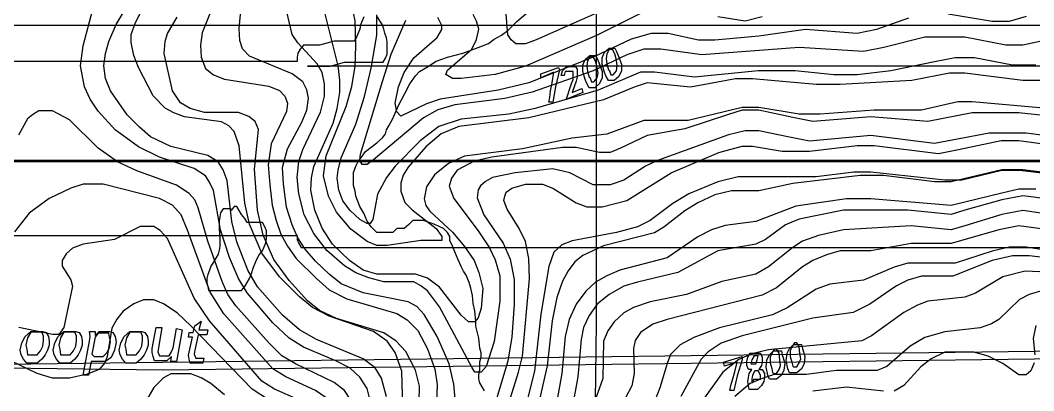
# Model space of a CAD drawing. Extents: x -0.49 to 6.91, y -0.57 to 8.11.
# Drawn here: x 0.943 to 1.607, y 1.426 to 1.669 of the extents above; entities that cross this region are included whole.
import ezdxf

# ---------------------------------------------------------------- set-up
doc = ezdxf.new("R2010")
doc.units = 0
for name, color, linetype in [('Elevations', 7, 'CONTINUOUS'), ('Grid', 7, 'CONTINUOUS'), ('Labels', 7, 'CONTINUOUS'), ('topo', 7, 'CONTINUOUS'), ('topo_grid', 7, 'CONTINUOUS'), ('water', 7, 'CONTINUOUS'), ('white', 7, 'CONTINUOUS')]:
    doc.layers.add(name, color=color, linetype=linetype)

msp = doc.modelspace()

# ---------------------------------------------------------------- linework, layer by layer
at = {"layer": 'Elevations', "color": 1}
for points in [[(1.333794, 1.648403), (1.334847, 1.645757), (1.336956, 1.639936), (1.336956, 1.635703), (1.335374, 1.631999), (1.33221, 1.629353), (1.330627, 1.629353), (1.328519, 1.629353), (1.326936, 1.631999), (1.325881, 1.634645), (1.324299, 1.639936), (1.324299, 1.64417), (1.325881, 1.647874), (1.329045, 1.65052), (1.330627, 1.65052), (1.332736, 1.65052)], [(1.330103, 1.63311), (1.331159, 1.63311), (1.331685, 1.63311), (1.333794, 1.635756), (1.33432, 1.638931), (1.333794, 1.642635), (1.332738, 1.646869), (1.331156, 1.649514), (1.329047, 1.649514), (1.327465, 1.646869), (1.326939, 1.643694), (1.327465, 1.639989), (1.328518, 1.636285), (1.329045, 1.636285)], [(1.32114, 1.643667), (1.322193, 1.641021), (1.324302, 1.6352), (1.324302, 1.630967), (1.32272, 1.627263), (1.319556, 1.624617), (1.317973, 1.624617), (1.315865, 1.624617), (1.314283, 1.627263), (1.313227, 1.629909), (1.311645, 1.6352), (1.311645, 1.639434), (1.313227, 1.643138), (1.316391, 1.645784), (1.317973, 1.645784), (1.320082, 1.645784)], [(1.317449, 1.628374), (1.318505, 1.628374), (1.319031, 1.628374), (1.32114, 1.63102), (1.321667, 1.634195), (1.32114, 1.637899), (1.320084, 1.642133), (1.318502, 1.644778), (1.316393, 1.644778), (1.314811, 1.642133), (1.314285, 1.638958), (1.314811, 1.635253), (1.315864, 1.631549), (1.316391, 1.631549)], [(1.296359, 1.636285), (1.293724, 1.625173), (1.292142, 1.615119), (1.289504, 1.615119), (1.29003, 1.618294), (1.290557, 1.622527), (1.291612, 1.627819), (1.292666, 1.634698), (1.28423, 1.630994), (1.28423, 1.633639), (1.29583, 1.637873)], [(1.307959, 1.636814), (1.307959, 1.634169), (1.307959, 1.631523), (1.307432, 1.628877), (1.304797, 1.621469), (1.311123, 1.624114), (1.31165, 1.621469), (1.301632, 1.617235), (1.301105, 1.617235), (1.304269, 1.627289), (1.305324, 1.629935), (1.305324, 1.632581), (1.305324, 1.635227), (1.303742, 1.635227), (1.301633, 1.635227), (1.300051, 1.635227), (1.299525, 1.632581), (1.297416, 1.632581), (1.298472, 1.635756), (1.301107, 1.638402), (1.303216, 1.638402), (1.305324, 1.638402), (1.306906, 1.638402)], [(1.455063, 1.456501), (1.45559, 1.453855), (1.457172, 1.448563), (1.456645, 1.443801), (1.455063, 1.440626), (1.4519, 1.43798), (1.450318, 1.43798), (1.448209, 1.43798), (1.447153, 1.43798), (1.4461, 1.440626), (1.445045, 1.445918), (1.445574, 1.45068), (1.447156, 1.453855), (1.449794, 1.456501), (1.451903, 1.456501), (1.453485, 1.456501)], [(1.44979, 1.441737), (1.450846, 1.441737), (1.451899, 1.441737), (1.453481, 1.444383), (1.454537, 1.447029), (1.45401, 1.450733), (1.453481, 1.454966), (1.451899, 1.457612), (1.450316, 1.457612), (1.448734, 1.454966), (1.447681, 1.45232), (1.447681, 1.448616), (1.448734, 1.444912), (1.449261, 1.442266)], [(1.416047, 1.446473), (1.412883, 1.43589), (1.410774, 1.426365), (1.408139, 1.426365), (1.408665, 1.42954), (1.409721, 1.433244), (1.411301, 1.438536), (1.412883, 1.444886), (1.404447, 1.44224), (1.40392, 1.444886), (1.416048, 1.44859)], [(1.429228, 1.448061), (1.429228, 1.445415), (1.428702, 1.442769), (1.427119, 1.440123), (1.429228, 1.440123), (1.43081, 1.437477), (1.43081, 1.434831), (1.430284, 1.432186), (1.428702, 1.42954), (1.426066, 1.426894), (1.423958, 1.426894), (1.422375, 1.426894), (1.420793, 1.426894), (1.420267, 1.42954), (1.41974, 1.432186), (1.420267, 1.434831), (1.420793, 1.437477), (1.422375, 1.440123), (1.420267, 1.440123), (1.419214, 1.442769), (1.419214, 1.445415), (1.41974, 1.448061), (1.421322, 1.450706), (1.423431, 1.450706), (1.425013, 1.450706), (1.427122, 1.450706), (1.428178, 1.450706)], [(1.422901, 1.443827), (1.42501, 1.443827), (1.426063, 1.446473), (1.426589, 1.449119), (1.425536, 1.449119), (1.423954, 1.449119), (1.422372, 1.446473), (1.421845, 1.443827)], [(1.441882, 1.452268), (1.442409, 1.449622), (1.443991, 1.44433), (1.443464, 1.439568), (1.441882, 1.436393), (1.438719, 1.433747), (1.437137, 1.433747), (1.435028, 1.433747), (1.433975, 1.433747), (1.432919, 1.436393), (1.431866, 1.441684), (1.432393, 1.446447), (1.433975, 1.449622), (1.43661, 1.452268), (1.438719, 1.452268), (1.440301, 1.452268)], [(1.436609, 1.437504), (1.437665, 1.437504), (1.438718, 1.437504), (1.4403, 1.44015), (1.441353, 1.442795), (1.440826, 1.4465), (1.4403, 1.450733), (1.438718, 1.453379), (1.437135, 1.453379), (1.435553, 1.450733), (1.4345, 1.448087), (1.4345, 1.444383), (1.435553, 1.440679), (1.43608, 1.438033)], [(1.423955, 1.433826), (1.425537, 1.433826), (1.427119, 1.433826), (1.428172, 1.433826), (1.428172, 1.433826), (1.428172, 1.436472), (1.42659, 1.439118), (1.424481, 1.439118), (1.422899, 1.436472), (1.422373, 1.433826), (1.422373, 1.43118)]]:
    msp.add_lwpolyline(points, close=True, dxfattribs=at)
at = {"layer": 'Grid', "color": 1}
for points in [[(0.828681, 1.442266), (0.829737, 1.649991), (0.83079, 1.858244), (0.832372, 2.065995), (0.833425, 2.274249), (1.039583, 2.274249), (1.24574, 2.274249), (1.451897, 2.274249), (1.658054, 2.274249), (1.658581, 2.067556), (1.658581, 1.860864), (1.659107, 1.654198), (1.659636, 1.447505), (1.451897, 1.444859), (1.244158, 1.442213), (1.036419, 1.439568)], [(0.827627, 0.610258), (0.827627, 0.817982), (0.828154, 1.026262), (0.82868, 1.233986), (0.82868, 1.442266), (1.036419, 1.444912), (1.244158, 1.447558), (1.451897, 1.450204), (1.659636, 1.45285), (1.660163, 1.245654), (1.660689, 1.038433), (1.661216, 0.830708), (1.661742, 0.623487), (1.452949, 0.620312), (1.244682, 0.617137), (1.035889, 0.614491)]]:
    msp.add_lwpolyline(points, close=True, dxfattribs=at)
at = {"layer": 'Labels', "color": 6}
for points in [[(1.061731, 1.471794), (1.060149, 1.465973), (1.065948, 1.465973), (1.065422, 1.462798), (1.059622, 1.462798), (1.057513, 1.452744), (1.056987, 1.450098), (1.05804, 1.447452), (1.060149, 1.447452), (1.063312, 1.447452), (1.062785, 1.444277), (1.061203, 1.444277), (1.05804, 1.444277), (1.055931, 1.444277), (1.054349, 1.444277), (1.053822, 1.446923), (1.053296, 1.449569), (1.053296, 1.449569), (1.055934, 1.46121), (1.053296, 1.46121), (1.053822, 1.464385), (1.05646, 1.464385), (1.057513, 1.468619)], [(0.959968, 1.464412), (0.96155, 1.461766), (0.962077, 1.458591), (0.962077, 1.455945), (0.961021, 1.45277), (0.959439, 1.449595), (0.95733, 1.446949), (0.954167, 1.444304), (0.950476, 1.444304), (0.947313, 1.444304), (0.945204, 1.446949), (0.943622, 1.449595), (0.943096, 1.45277), (0.944149, 1.457533), (0.946257, 1.461766), (0.949948, 1.464941), (0.954693, 1.464941), (0.957857, 1.464941)], [(0.947841, 1.449648), (0.949423, 1.449648), (0.951005, 1.449648), (0.954168, 1.449648), (0.956277, 1.452294), (0.957859, 1.455469), (0.958386, 1.459173), (0.958386, 1.461819), (0.95733, 1.464465), (0.955748, 1.464465), (0.954166, 1.464465), (0.952057, 1.464465), (0.949948, 1.464465), (0.947839, 1.460761), (0.946786, 1.455998), (0.947313, 1.453352)], [(0.981585, 1.464412), (0.983167, 1.461766), (0.983694, 1.458591), (0.983694, 1.455945), (0.982638, 1.45277), (0.981056, 1.449595), (0.978947, 1.446949), (0.975784, 1.444304), (0.972093, 1.444304), (0.96893, 1.444304), (0.966821, 1.446949), (0.965239, 1.449595), (0.964713, 1.45277), (0.965768, 1.457533), (0.967877, 1.461766), (0.971567, 1.464941), (0.976312, 1.464941), (0.979476, 1.464941)], [(0.969458, 1.449648), (0.97104, 1.449648), (0.972622, 1.449648), (0.975785, 1.449648), (0.977894, 1.452294), (0.979476, 1.455469), (0.980003, 1.459173), (0.980003, 1.461819), (0.978947, 1.464465), (0.977367, 1.464465), (0.975785, 1.464465), (0.973676, 1.464465), (0.971568, 1.464465), (0.969459, 1.460761), (0.968403, 1.455998), (0.96893, 1.453352)], [(1.003729, 1.464412), (1.005311, 1.461766), (1.005838, 1.458062), (1.004782, 1.45277), (1.002673, 1.448008), (0.998982, 1.445362), (0.994237, 1.445362), (0.991599, 1.445362), (0.990017, 1.445362), (0.989491, 1.445362), (0.987908, 1.436366), (0.984221, 1.436366), (0.988439, 1.458591), (0.988965, 1.461766), (0.988439, 1.464941), (0.991602, 1.464941), (0.992128, 1.464941), (0.992128, 1.462295), (0.994766, 1.464941), (0.997929, 1.464941), (1.00162, 1.464941)], [(0.991602, 1.44859), (0.993711, 1.44859), (0.997402, 1.44859), (1.000037, 1.451236), (1.001619, 1.454411), (1.002146, 1.458644), (1.001619, 1.46129), (1.001093, 1.463936), (0.99951, 1.463936), (0.996875, 1.463936), (0.99424, 1.463936), (0.992131, 1.46129), (0.990022, 1.450177)], [(1.024819, 1.464412), (1.026401, 1.461766), (1.026928, 1.458591), (1.026928, 1.455945), (1.025872, 1.45277), (1.02429, 1.449595), (1.022181, 1.446949), (1.019017, 1.444304), (1.015326, 1.444304), (1.012163, 1.444304), (1.010055, 1.446949), (1.008472, 1.449595), (1.007946, 1.45277), (1.009002, 1.457533), (1.01111, 1.461766), (1.014801, 1.464941), (1.019546, 1.464941), (1.02271, 1.464941)], [(1.012692, 1.449648), (1.014274, 1.449648), (1.015856, 1.449648), (1.019019, 1.449648), (1.021128, 1.452294), (1.02271, 1.455469), (1.023237, 1.459173), (1.023237, 1.461819), (1.022184, 1.464465), (1.020601, 1.464465), (1.019019, 1.464465), (1.01691, 1.464465), (1.014802, 1.464465), (1.012693, 1.460761), (1.01164, 1.455998), (1.012166, 1.453352)], [(1.049077, 1.465973), (1.045386, 1.445335), (1.041695, 1.445335), (1.042222, 1.44851), (1.039058, 1.445865), (1.034835, 1.445865), (1.032727, 1.445865), (1.031145, 1.445865), (1.030089, 1.44851), (1.029563, 1.451156), (1.029563, 1.453802), (1.032198, 1.46756), (1.035889, 1.46756), (1.03378, 1.454331), (1.033254, 1.451685), (1.034312, 1.44904), (1.036947, 1.44904), (1.039056, 1.44904), (1.040638, 1.44904), (1.04222, 1.451685), (1.043276, 1.454331), (1.045385, 1.467031)]]:
    msp.add_lwpolyline(points, close=True, dxfattribs=at)
at = {"layer": 'topo', "color": 2}
for points in [[(1.075966, 1.695234), (1.062253, 1.660442), (1.0612, 1.652504), (1.061726, 1.644567), (1.064361, 1.637158), (1.069634, 1.632925), (1.07702, 1.630279), (1.106018, 1.625517), (1.112872, 1.622871), (1.116563, 1.619167), (1.118145, 1.614404), (1.117619, 1.609113), (1.107601, 1.587946), (1.105492, 1.574188), (1.106548, 1.560958), (1.10813, 1.547729), (1.110768, 1.537675), (1.113931, 1.528679), (1.118149, 1.520742), (1.123949, 1.512804), (1.13713, 1.499575), (1.145566, 1.492167), (1.157165, 1.486346), (1.189854, 1.476821), (1.196708, 1.472588), (1.203563, 1.465708), (1.20989, 1.453538), (1.214635, 1.440308), (1.216217, 1.430254), (1.215691, 1.411204)], [(1.635387, 1.60398), (1.597421, 1.608213), (1.581604, 1.608213), (1.566841, 1.608213), (1.537842, 1.602392), (1.500408, 1.605567), (1.462446, 1.602392), (1.449265, 1.605038), (1.427116, 1.6098), (1.416044, 1.6098), (1.407081, 1.607155), (1.37861, 1.59763), (1.353829, 1.593396), (1.33643, 1.58493), (1.329576, 1.582284), (1.322722, 1.582284), (1.307432, 1.585459), (1.298469, 1.585459), (1.252071, 1.579109), (1.240467, 1.576463), (1.229395, 1.570642), (1.225704, 1.56535), (1.224122, 1.560059), (1.227285, 1.552121), (1.243102, 1.530955), (1.250484, 1.519842), (1.254175, 1.511905), (1.257342, 1.501321), (1.257342, 1.484917), (1.253647, 1.458459), (1.248375, 1.442055), (1.245211, 1.43835), (1.243102, 1.43835), (1.240993, 1.43835), (1.238884, 1.441525), (1.217796, 1.481054), (1.209886, 1.491638), (1.205668, 1.494813), (1.200923, 1.497458), (1.181415, 1.497458), (1.171397, 1.500104), (1.162961, 1.503279), (1.15558, 1.508042), (1.143981, 1.518096), (1.135545, 1.529208), (1.129218, 1.541379), (1.125527, 1.555138), (1.124472, 1.565721), (1.125527, 1.576304), (1.128163, 1.584242), (1.139762, 1.608583), (1.1424, 1.619167), (1.1424, 1.627104), (1.140817, 1.634513), (1.137654, 1.640333), (1.125, 1.654092), (1.121309, 1.659383), (1.114455, 1.688382)], [(1.628533, 1.609986), (1.566841, 1.615277), (1.55735, 1.615277), (1.533624, 1.609986), (1.502517, 1.609986), (1.467191, 1.60734), (1.453483, 1.60734), (1.427116, 1.611573), (1.416044, 1.611573), (1.380719, 1.603106), (1.35172, 1.603106), (1.327467, 1.594111), (1.304796, 1.591465), (1.272106, 1.584586), (1.23414, 1.579823), (1.223596, 1.575061), (1.214632, 1.567652), (1.20936, 1.559715), (1.207778, 1.551777), (1.208833, 1.547544), (1.211469, 1.54384), (1.226232, 1.530081), (1.23414, 1.520556), (1.240467, 1.511561), (1.243631, 1.503623), (1.246266, 1.49304), (1.245213, 1.48034), (1.243104, 1.47399), (1.240993, 1.471344), (1.238884, 1.471344), (1.236773, 1.471344), (1.232028, 1.475577), (1.217793, 1.494098), (1.209884, 1.499919), (1.201975, 1.502565), (1.185631, 1.502565), (1.176668, 1.502565), (1.167705, 1.505211), (1.158741, 1.511561), (1.147669, 1.522144), (1.140815, 1.532727), (1.13607, 1.544369), (1.133432, 1.557598), (1.133958, 1.565536), (1.135541, 1.572944), (1.148195, 1.601413), (1.15083, 1.610938), (1.152412, 1.621521), (1.152412, 1.629459), (1.151359, 1.638984), (1.139232, 1.688038)], [(1.172981, 1.417157), (1.170346, 1.427741), (1.165601, 1.435149), (1.159274, 1.44097), (1.149783, 1.445732), (1.128694, 1.454728), (1.119203, 1.460549), (1.108658, 1.470603), (1.091786, 1.490182), (1.085987, 1.499707), (1.080187, 1.513466), (1.074387, 1.531457), (1.069642, 1.557386), (1.067006, 1.562678), (1.064371, 1.566911), (1.056989, 1.571674), (1.034318, 1.579082), (1.020605, 1.585961), (1.005315, 1.597074), (0.994243, 1.609245), (0.98897, 1.617182), (0.98528, 1.62512), (0.982642, 1.638878), (0.984224, 1.652107), (0.990551, 1.67592)], [(1.183001, 1.422158), (1.179837, 1.434329), (1.175619, 1.441208), (1.16771, 1.447029), (1.13713, 1.459729), (1.126058, 1.466079), (1.114986, 1.475604), (1.098641, 1.494125), (1.092314, 1.505237), (1.084933, 1.523758), (1.081769, 1.536987), (1.078607, 1.563869), (1.075969, 1.570748), (1.072806, 1.57604), (1.065951, 1.580273), (1.041698, 1.586094), (1.028513, 1.592444), (1.021132, 1.598794), (1.013223, 1.606731), (1.002151, 1.622606), (0.998986, 1.630544), (0.997933, 1.63901), (0.998986, 1.646948), (1.001095, 1.654885), (1.00584, 1.665998), (1.014276, 1.679756)], [(1.19407, 1.407315), (1.193014, 1.438959), (1.188796, 1.45113), (1.183524, 1.458538), (1.174561, 1.464888), (1.145562, 1.474942), (1.13449, 1.480763), (1.126054, 1.487642), (1.112873, 1.500871), (1.101274, 1.516217), (1.093365, 1.535267), (1.090201, 1.549026), (1.086511, 1.586438), (1.083347, 1.595963), (1.079657, 1.599667), (1.074911, 1.602313), (1.050658, 1.605488), (1.043804, 1.608134), (1.038, 1.611309), (1.030091, 1.619246), (1.020601, 1.637767), (1.017437, 1.645704), (1.015855, 1.654171), (1.015855, 1.659463), (1.018493, 1.6674), (1.022711, 1.675338)], [(1.229394, 1.406706), (1.227291, 1.430519), (1.224123, 1.443748), (1.216214, 1.46174), (1.207778, 1.476027), (1.203033, 1.481319), (1.197233, 1.484494), (1.167708, 1.490315), (1.153472, 1.496135), (1.145562, 1.502485), (1.136599, 1.510952), (1.129746, 1.51889), (1.125001, 1.526298), (1.121309, 1.534765), (1.117619, 1.546406), (1.11551, 1.561752), (1.114983, 1.572335), (1.118147, 1.584506), (1.127637, 1.601969), (1.130801, 1.609906), (1.131854, 1.617844), (1.130801, 1.623135), (1.128163, 1.628427), (1.121309, 1.633719), (1.093365, 1.64536), (1.088621, 1.650123), (1.087039, 1.655415), (1.086512, 1.663352), (1.088094, 1.679227)], [(1.623783, 1.629274), (1.600057, 1.629274), (1.562095, 1.634036), (1.552078, 1.634036), (1.527297, 1.629274), (1.480373, 1.626628), (1.464555, 1.626628), (1.422898, 1.630332), (1.411826, 1.630332), (1.382301, 1.62504), (1.353829, 1.627686), (1.345393, 1.62504), (1.325358, 1.616574), (1.276324, 1.604932), (1.230449, 1.599111), (1.21885, 1.594349), (1.208832, 1.585882), (1.197233, 1.572653), (1.19407, 1.567361), (1.192488, 1.56207), (1.192488, 1.556778), (1.195123, 1.54937), (1.199868, 1.544607), (1.215686, 1.532436), (1.219376, 1.527145), (1.219376, 1.524499), (1.205668, 1.524499), (1.183524, 1.521324), (1.17667, 1.521324), (1.170343, 1.52397), (1.159798, 1.531907), (1.150307, 1.54302), (1.145035, 1.553603), (1.141871, 1.566832), (1.143453, 1.580061), (1.156634, 1.612235), (1.160325, 1.625464), (1.162434, 1.638693), (1.16296, 1.651922), (1.162434, 1.668326), (1.160325, 1.67891)], [(1.356465, 1.67674), (1.320613, 1.658748), (1.274215, 1.63864), (1.254175, 1.633348), (1.232031, 1.630703), (1.226231, 1.630703), (1.222013, 1.633348), (1.223069, 1.635994), (1.238886, 1.649753), (1.24205, 1.656103), (1.243632, 1.662982), (1.24205, 1.668273), (1.239941, 1.672507)], [(1.320612, 1.673433), (1.281069, 1.65597), (1.274215, 1.653324), (1.267887, 1.653324), (1.264723, 1.65597), (1.262614, 1.659145), (1.261032, 1.678195)], [(1.20409, 1.400065), (1.204616, 1.429064), (1.201981, 1.439647), (1.195654, 1.451818), (1.189327, 1.458697), (1.181418, 1.463989), (1.150311, 1.473514), (1.139239, 1.478805), (1.13133, 1.485155), (1.119204, 1.498384), (1.109186, 1.512143), (1.102332, 1.528018), (1.098641, 1.544422), (1.096533, 1.571304), (1.099168, 1.597233), (1.097059, 1.602524), (1.092841, 1.605699), (1.085987, 1.608345), (1.063843, 1.608345), (1.054353, 1.610991), (1.048026, 1.614695), (1.042753, 1.622633), (1.037476, 1.646974), (1.038002, 1.654912), (1.039585, 1.660204), (1.045916, 1.670787)], [(1.608492, 1.63946), (1.593203, 1.63946), (1.568422, 1.644223), (1.555768, 1.644223), (1.54206, 1.641577), (1.513588, 1.635756), (1.491444, 1.63311), (1.476154, 1.63311), (1.450846, 1.635756), (1.426589, 1.635756), (1.384936, 1.631523), (1.358574, 1.634698), (1.349611, 1.634698), (1.321667, 1.623056), (1.280542, 1.610885), (1.263143, 1.607181), (1.232031, 1.604006), (1.217268, 1.599244), (1.205141, 1.589719), (1.188797, 1.573314), (1.182997, 1.565906), (1.177197, 1.554794), (1.174034, 1.538389), (1.172452, 1.535744), (1.170343, 1.535744), (1.165598, 1.538389), (1.159271, 1.54421), (1.154526, 1.55056), (1.151888, 1.557439), (1.150835, 1.565377), (1.151362, 1.570669), (1.15347, 1.578606), (1.16296, 1.600831), (1.16876, 1.618823), (1.172978, 1.637344), (1.17667, 1.659039), (1.17667, 1.672269)], [(1.61219, 1.655124), (1.600063, 1.652478), (1.588991, 1.652478), (1.562102, 1.657769), (1.548921, 1.657769), (1.53574, 1.657769), (1.50885, 1.65089), (1.495669, 1.648244), (1.453489, 1.65089), (1.389688, 1.646128), (1.362799, 1.649832), (1.35172, 1.649832), (1.340647, 1.646128), (1.318503, 1.635544), (1.278433, 1.621786), (1.260506, 1.617553), (1.227813, 1.613319), (1.216741, 1.610144), (1.20725, 1.604853), (1.174561, 1.577442), (1.170343, 1.574267), (1.167179, 1.574267), (1.165597, 1.576913), (1.166123, 1.581146), (1.180359, 1.628586), (1.186158, 1.646578), (1.195649, 1.668803)], [(1.52519, 1.670099), (1.5041, 1.662691), (1.491446, 1.660045), (1.457702, 1.662691), (1.427118, 1.658457), (1.398119, 1.655811), (1.387574, 1.655811), (1.367539, 1.660045), (1.356467, 1.660045), (1.343286, 1.656341), (1.318505, 1.644699), (1.276326, 1.627766), (1.25629, 1.623003), (1.218324, 1.617182), (1.209361, 1.614007), (1.192489, 1.60607), (1.189854, 1.608716), (1.188801, 1.614536), (1.190909, 1.62512), (1.194599, 1.634645), (1.200926, 1.64417), (1.216216, 1.657399), (1.21938, 1.662691), (1.21938, 1.665336), (1.216745, 1.670628)], [(1.429225, 1.670919), (1.418153, 1.668273), (1.400227, 1.670919)], [(1.602168, 1.671157), (1.591095, 1.667982), (1.580023, 1.667982), (1.551025, 1.672745)], [(1.159797, 1.419962), (1.155579, 1.426312), (1.148725, 1.431604), (1.123417, 1.443774), (1.114454, 1.449066), (1.106018, 1.457533), (1.084401, 1.481874), (1.079129, 1.489283), (1.075438, 1.497749), (1.065948, 1.524208), (1.059621, 1.545904), (1.057512, 1.551195), (1.053821, 1.555429), (1.045385, 1.56072), (1.019546, 1.570245), (1.006892, 1.576066), (0.994238, 1.585062), (0.975257, 1.603583), (0.964185, 1.609404), (0.955222, 1.609404), (0.951004, 1.606758), (0.94784, 1.604112), (0.942041, 1.593529)], [(1.64171, 1.58956), (1.602167, 1.594851), (1.59109, 1.594851), (1.577909, 1.594851), (1.542056, 1.587972), (1.500404, 1.593264), (1.460333, 1.58956), (1.447152, 1.592206), (1.427117, 1.596439), (1.418154, 1.596439), (1.407081, 1.593793), (1.360679, 1.57686), (1.352771, 1.573156), (1.338535, 1.56416), (1.329572, 1.560985), (1.318502, 1.560985), (1.303212, 1.568922), (1.29214, 1.571568), (1.267359, 1.568922), (1.252596, 1.565747), (1.247851, 1.563101), (1.244688, 1.560456), (1.243106, 1.55781), (1.242579, 1.552518), (1.246797, 1.541406), (1.259451, 1.522885), (1.264196, 1.512301), (1.266832, 1.499072), (1.266832, 1.482668), (1.265249, 1.461501), (1.262614, 1.445626), (1.250488, 1.405542)], [(1.262091, 1.414511), (1.269473, 1.438324), (1.272108, 1.448907), (1.276853, 1.499522), (1.276326, 1.512751), (1.274218, 1.523864), (1.27, 1.53233), (1.262091, 1.54503), (1.259982, 1.550851), (1.260508, 1.553497), (1.261564, 1.556143), (1.265255, 1.558789), (1.274218, 1.561435), (1.28529, 1.561435), (1.292144, 1.558789), (1.307434, 1.549264), (1.314289, 1.546618), (1.324306, 1.546618), (1.340651, 1.550851), (1.369649, 1.568843), (1.400757, 1.582072), (1.416047, 1.586305), (1.422901, 1.586305), (1.442413, 1.58313), (1.46034, 1.58313), (1.491447, 1.586835), (1.502519, 1.586835), (1.544699, 1.581543), (1.55788, 1.584189), (1.585824, 1.59001), (1.597423, 1.59001), (1.644353, 1.58366)], [(1.641715, 1.565165), (1.597949, 1.570457), (1.58635, 1.570457), (1.559987, 1.564107), (1.548915, 1.564107), (1.500409, 1.569399), (1.489336, 1.569399), (1.464556, 1.566224), (1.413409, 1.566224), (1.400228, 1.563049), (1.381247, 1.555111), (1.370702, 1.548761), (1.355939, 1.537649), (1.347503, 1.533415), (1.333795, 1.529711), (1.304796, 1.524419), (1.297942, 1.521774), (1.29267, 1.517011), (1.289506, 1.507486), (1.284234, 1.476371), (1.280016, 1.438933), (1.270525, 1.400991)], [(1.637495, 1.566144), (1.600061, 1.570907), (1.586348, 1.570907), (1.553131, 1.562969), (1.542059, 1.562969), (1.508843, 1.567203), (1.493553, 1.567203), (1.449264, 1.561911), (1.42712, 1.557148), (1.409194, 1.557148), (1.398117, 1.554503), (1.387045, 1.549211), (1.378609, 1.543919), (1.364901, 1.533336), (1.358574, 1.529632), (1.325357, 1.521165), (1.311649, 1.514815), (1.306376, 1.510582), (1.302158, 1.504761), (1.298468, 1.497882), (1.294777, 1.487298), (1.291613, 1.471953), (1.28845, 1.442425), (1.281069, 1.410781)], [(1.143462, 1.421576), (1.136607, 1.426338), (1.117099, 1.435334), (1.108663, 1.440626), (1.076501, 1.476477), (1.067538, 1.490764), (1.052775, 1.531378), (1.048557, 1.541432), (1.042758, 1.547782), (1.034322, 1.552015), (0.99741, 1.56154), (0.990556, 1.56154), (0.984229, 1.56154), (0.97632, 1.558895), (0.962085, 1.552015), (0.948904, 1.54249), (0.939413, 1.53032)], [(1.608498, 1.558101), (1.597421, 1.558101), (1.586349, 1.555455), (1.553133, 1.547518), (1.500408, 1.551751), (1.484591, 1.551751), (1.451374, 1.546988), (1.425008, 1.536934), (1.404972, 1.534288), (1.396009, 1.531643), (1.387046, 1.52688), (1.367011, 1.513122), (1.335903, 1.505184), (1.327467, 1.50148), (1.320086, 1.497247), (1.313759, 1.491426), (1.307432, 1.482959), (1.302687, 1.472905), (1.300052, 1.461793), (1.297943, 1.437451), (1.29267, 1.408453)], [(1.632752, 1.549608), (1.600062, 1.553841), (1.58635, 1.551195), (1.562096, 1.544316), (1.553133, 1.54167), (1.524662, 1.544316), (1.493555, 1.544316), (1.482482, 1.544316), (1.453484, 1.538495), (1.444521, 1.534791), (1.43134, 1.525266), (1.425008, 1.522091), (1.400228, 1.517858), (1.373866, 1.50357), (1.347503, 1.49722), (1.33854, 1.494574), (1.32905, 1.489283), (1.321141, 1.482933), (1.315868, 1.475524), (1.312178, 1.467587), (1.310596, 1.459649), (1.308487, 1.435308), (1.304269, 1.412554)], [(1.628533, 1.540056), (1.600058, 1.54429), (1.586349, 1.541644), (1.562096, 1.534235), (1.553133, 1.53159), (1.526771, 1.534235), (1.482482, 1.53159), (1.466137, 1.527885), (1.455593, 1.524181), (1.449266, 1.519948), (1.433448, 1.507248), (1.425012, 1.502485), (1.402864, 1.497723), (1.379665, 1.489256), (1.355939, 1.484494), (1.344867, 1.48079), (1.33854, 1.477085), (1.332213, 1.471265), (1.327995, 1.465444), (1.32536, 1.458565), (1.324831, 1.434223), (1.315341, 1.407765)], [(1.62854, 1.530002), (1.597428, 1.534235), (1.584247, 1.53159), (1.553139, 1.522594), (1.526777, 1.522594), (1.500415, 1.517831), (1.48038, 1.517831), (1.471416, 1.515185), (1.462453, 1.511481), (1.455599, 1.507248), (1.438727, 1.49349), (1.429237, 1.488727), (1.367017, 1.472852), (1.357527, 1.469677), (1.349618, 1.464385), (1.345928, 1.459094), (1.344872, 1.453802), (1.345399, 1.437398), (1.343817, 1.42946), (1.339599, 1.421523)], [(1.125531, 1.420253), (1.109714, 1.427132), (1.101278, 1.432424), (1.067007, 1.471979), (1.05699, 1.486796), (1.039591, 1.525822), (1.034842, 1.531113), (1.030627, 1.533759), (1.026406, 1.533759), (1.02166, 1.533759), (1.004789, 1.525293), (0.984225, 1.522118), (0.977371, 1.519472), (0.973153, 1.515768), (0.970518, 1.511534), (0.970518, 1.50783), (0.976318, 1.498834), (0.977371, 1.494601), (0.971571, 1.467693), (0.968408, 1.46293), (0.96419, 1.46293), (0.942046, 1.467693)], [(1.628534, 1.516006), (1.602171, 1.520239), (1.591095, 1.520239), (1.580022, 1.517593), (1.555769, 1.509656), (1.546806, 1.509656), (1.524662, 1.509656), (1.515699, 1.50701), (1.495663, 1.498543), (1.473519, 1.495897), (1.464556, 1.492722), (1.445575, 1.480551), (1.436085, 1.475789), (1.401282, 1.467322), (1.38441, 1.460972), (1.375447, 1.45621), (1.36912, 1.44986), (1.367012, 1.444039), (1.362267, 1.428164), (1.359102, 1.420226)], [(1.630643, 1.511349), (1.604281, 1.514524), (1.593207, 1.514524), (1.580022, 1.511349), (1.554187, 1.501295), (1.533624, 1.501295), (1.524661, 1.498649), (1.517279, 1.494945), (1.49988, 1.482774), (1.488808, 1.477482), (1.462446, 1.473778), (1.416044, 1.462136), (1.402336, 1.457374), (1.3939, 1.451553), (1.389154, 1.446791), (1.375973, 1.422449)], [(1.65964, 1.501745), (1.601643, 1.50439), (1.586876, 1.500686), (1.568949, 1.490103), (1.562095, 1.487457), (1.537842, 1.484811), (1.530987, 1.482165), (1.522024, 1.477403), (1.500934, 1.462057), (1.494608, 1.458882), (1.433447, 1.453061), (1.422375, 1.450415), (1.413935, 1.446711), (1.40339, 1.438245), (1.388627, 1.417607)], [(1.613244, 1.49177), (1.604281, 1.489124), (1.59795, 1.485949), (1.584241, 1.47272), (1.579496, 1.470074), (1.572115, 1.467428), (1.548916, 1.464782), (1.535735, 1.461078), (1.526244, 1.455257), (1.510954, 1.442028), (1.504627, 1.439382), (1.497773, 1.439382), (1.477738, 1.439382), (1.45823, 1.436736), (1.43714, 1.436736), (1.429231, 1.434091), (1.421322, 1.430916), (1.411305, 1.422449)], [(1.116562, 1.413347), (1.094945, 1.427106), (1.054874, 1.468751), (1.045911, 1.477218), (1.036943, 1.483039), (1.030621, 1.485684), (1.023764, 1.485684), (1.017437, 1.483039), (1.010583, 1.478276), (1.006365, 1.472984), (1.003202, 1.467164), (1.000038, 1.448643), (0.998456, 1.444409), (0.994766, 1.440176), (0.986857, 1.437001), (0.975258, 1.434355), (0.964186, 1.434355), (0.954168, 1.43753), (0.926224, 1.450759)], [(1.608499, 1.46883), (1.606914, 1.460364), (1.607973, 1.44978)], [(1.607446, 1.444489), (1.605337, 1.439197), (1.602173, 1.436551), (1.597424, 1.436551), (1.586879, 1.44396), (1.577388, 1.448722), (1.567898, 1.451368), (1.557878, 1.451368), (1.548915, 1.451368), (1.539952, 1.447135), (1.533098, 1.441843), (1.522026, 1.429672), (1.515699, 1.425968)], [(1.077024, 1.423454), (1.068061, 1.430863), (1.061734, 1.434567), (1.054879, 1.437213), (1.048021, 1.437213), (1.041698, 1.437213), (1.036949, 1.434567), (1.030626, 1.428217), (1.021659, 1.412871)], [(1.508845, 1.425968), (1.484591, 1.428614), (1.462447, 1.425968)]]:
    msp.add_lwpolyline(points, dxfattribs=at)
at = {"layer": 'topo_grid', "color": 7}
for points in [[(1.319556, 0.956147), (1.319556, 1.007794), (1.319556, 1.059467), (1.319556, 1.110611), (1.320082, 1.162284), (1.320082, 1.213428), (1.320082, 1.265101), (1.320082, 1.316245), (1.320082, 1.367918), (1.320082, 1.419591), (1.320609, 1.470735), (1.320609, 1.522409), (1.320609, 1.574055), (1.320609, 1.625199), (1.320609, 1.676872)], [(0.920952, 1.57723), (0.958387, 1.57723), (0.995821, 1.57723), (1.032728, 1.57723), (1.070167, 1.57723), (1.107074, 1.57723), (1.144509, 1.57723), (1.181416, 1.57723), (1.21885, 1.57723), (1.256289, 1.57723), (1.293196, 1.57723), (1.33063, 1.57723), (1.367538, 1.57723), (1.404972, 1.57723), (1.441879, 1.57723), (1.479318, 1.57723), (1.516752, 1.57723), (1.553659, 1.57723), (1.591094, 1.57723), (1.628001, 1.57723)]]:
    msp.add_lwpolyline(points, dxfattribs=at)
at = {"layer": 'water', "color": 4}
msp.add_lwpolyline([(1.247322, 1.4261), (1.24574, 1.428746), (1.244158, 1.431392), (1.243631, 1.434038), (1.243631, 1.436684), (1.244158, 1.439859), (1.244158, 1.44515), (1.245211, 1.448325), (1.245211, 1.450971), (1.244158, 1.454146), (1.243631, 1.460496), (1.241523, 1.468434), (1.241523, 1.471609), (1.240996, 1.478488), (1.23994, 1.48325), (1.239414, 1.488542), (1.238361, 1.493304), (1.237305, 1.497009), (1.235196, 1.501771), (1.233617, 1.504417), (1.232035, 1.507592), (1.229926, 1.511825), (1.227817, 1.517117), (1.226235, 1.520821), (1.224653, 1.524525), (1.224653, 1.527171), (1.223071, 1.529817), (1.220435, 1.532463), (1.214635, 1.535109), (1.207253, 1.537754), (1.20409, 1.537754), (1.202508, 1.537754), (1.200399, 1.537754), (1.197764, 1.535109), (1.194601, 1.532463), (1.189855, 1.532463), (1.18722, 1.529817), (1.183, 1.529817), (1.179837, 1.529817), (1.176673, 1.529817), (1.172982, 1.533521), (1.170347, 1.537225), (1.168238, 1.542517), (1.165603, 1.54675), (1.162968, 1.553629), (1.162441, 1.556804), (1.161385, 1.560509), (1.161385, 1.565271), (1.161385, 1.568975), (1.162968, 1.573209), (1.16455, 1.576384), (1.166659, 1.579029), (1.169294, 1.582734), (1.176675, 1.588554), (1.180366, 1.591729), (1.182475, 1.594375), (1.183001, 1.597021), (1.184583, 1.599667), (1.187218, 1.604429), (1.190909, 1.612896), (1.195127, 1.620834), (1.198291, 1.627184), (1.201981, 1.632475), (1.204617, 1.635121), (1.20989, 1.638296), (1.215689, 1.642), (1.223071, 1.644646), (1.233089, 1.647292), (1.243106, 1.650996), (1.24996, 1.653642), (1.253651, 1.656288), (1.258396, 1.658934), (1.262614, 1.662109), (1.268414, 1.667929), (1.278959, 1.676925)], dxfattribs=at)
at = {"layer": 'white', "color": 7}
for points in [[(1.168228, 1.670972), (1.167172, 1.668326), (1.166119, 1.66568), (1.165593, 1.663035), (1.164537, 1.660389), (1.163484, 1.657743), (1.161902, 1.655097), (1.159267, 1.655097), (1.157158, 1.655097), (1.154523, 1.655097), (1.151359, 1.655097), (1.148723, 1.655097), (1.139233, 1.652451), (1.136595, 1.652451), (1.133432, 1.652451), (1.130797, 1.652451), (1.128688, 1.652451), (1.12658, 1.649805), (1.124997, 1.64716), (1.124471, 1.644514), (1.124471, 1.641868), (0.403182, 1.641868)], [(2.878373, 1.638693), (1.131318, 1.638693), (1.133954, 1.638693), (1.136592, 1.638693), (1.139754, 1.638693), (1.142917, 1.638693), (1.146081, 1.638693), (1.155571, 1.641339), (1.161898, 1.641339), (1.165062, 1.641339), (1.167698, 1.641339), (1.170862, 1.641339), (1.174025, 1.641339), (1.17666, 1.641339), (1.178768, 1.641339), (1.180877, 1.641339), (1.182459, 1.643985), (1.183512, 1.64663), (1.183512, 1.649276), (1.183512, 1.651922), (1.183512, 1.654568), (1.182986, 1.657214), (1.181933, 1.660389), (1.181406, 1.663035), (1.180351, 1.66568), (1.178771, 1.668326), (1.177189, 1.670972)], [(2.878178, 1.57596), (0.680039, 1.57596), (0.678986, 1.578606), (0.677931, 1.581252), (0.676878, 1.583898), (0.675296, 1.586544), (0.673187, 1.586544), (0.671078, 1.586544), (0.668969, 1.586544), (0.666861, 1.586544), (0.665278, 1.586544), (0.663699, 1.589189), (0.663172, 1.591835), (0.662646, 1.594481), (0.662646, 1.597127), (0.663172, 1.599773), (0.664225, 1.602419), (0.665808, 1.605064), (0.667337, 1.662902), (0.668919, 1.665548), (2.878263, 1.665548)], [(1.081233, 1.545242), (1.079651, 1.545242), (1.077542, 1.545242), (1.075963, 1.545242), (1.074381, 1.542596), (1.073854, 1.53995), (1.073328, 1.537305), (1.073328, 1.534659), (1.073328, 1.532013), (1.073854, 1.526192), (1.073854, 1.523546), (1.073854, 1.5209), (1.073328, 1.518255), (1.072801, 1.515609), (1.071219, 1.512963), (1.069637, 1.510317), (1.068054, 1.507671), (1.067001, 1.505025), (1.065946, 1.50238), (1.065419, 1.499734), (1.065419, 1.497088), (1.065946, 1.494442), (1.066472, 1.491796), (1.068054, 1.491796), (1.070163, 1.491796), (1.072272, 1.491796), (1.074907, 1.491796), (1.077545, 1.491796), (1.08018, 1.491796), (1.082815, 1.491796), (1.085451, 1.491796), (1.088089, 1.491796), (1.090203, 1.494442), (1.091785, 1.497088), (1.093367, 1.499734), (1.094423, 1.50238), (1.096005, 1.507142), (1.097058, 1.509788), (1.098114, 1.512434), (1.099696, 1.51508), (1.101805, 1.517725), (1.10286, 1.520371), (1.103913, 1.523017), (1.10444, 1.525663), (1.10444, 1.528309), (1.10444, 1.530955), (1.103387, 1.5336), (1.101805, 1.536246), (1.100222, 1.536246), (1.098111, 1.536246), (1.096002, 1.536246), (1.093894, 1.536246), (1.091785, 1.536246), (1.090203, 1.538892), (1.088089, 1.541538), (1.086509, 1.544184), (1.084927, 1.54683), (1.083345, 1.54683), (1.081233, 1.544184), (1.081233, 1.544184)], [(0.403185, 1.527806), (1.124473, 1.527806), (1.124473, 1.52516), (1.125526, 1.522514), (1.127109, 1.519869), (1.129217, 1.519869), (1.131326, 1.519869), (2.878381, 1.519869)]]:
    msp.add_lwpolyline(points, dxfattribs=at)

doc.saveas('drawing.dxf')
